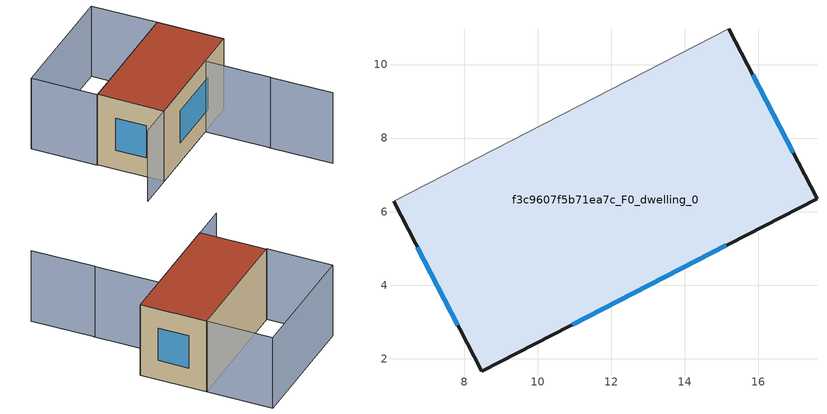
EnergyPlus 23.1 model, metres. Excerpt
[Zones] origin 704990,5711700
f3c9607f5b71ea7c_F0_dwelling_0
 floor ground (EU_floor_Construction): 15.2,10.98 17.6,6.35 8.48,1.65 6.08,6.28 z0
 wall outside (EU_wall_Construction): 6.08,6.28 8.48,1.65 17.6,6.35 15.2,10.98 z0:6
 wall adiabatic (EU_wall_Construction): 15.2,10.98 6.08,6.28 z0:6
 window (EU_Window_Construction): 16.95,7.6 15.85,9.73 / 10.94,2.92 15.13,5.08 / 6.73,5.03 7.83,2.9 z1.62:4.38
 roof outside (EU_roof_Construction): 17.6,6.35 15.2,10.98 6.08,6.28 8.48,1.65 z6
shading: 6,0.38 14.78,4.91 / 14.78,4.91 17.1,0.41 / 17.06,0.47 19.36,-3.92 / 15.2,10.98 6.05,6.26 / 6.05,6.26 3.68,10.85 / 3.68,10.85 12.84,15.57 / 12.84,15.57 15.2,10.98 z0:6
[Building]
EU S2 Campaign: North Axis=0; Terrain=City; Solar Distribution=FullExterior
[Site:Location]
London: Latitude=51.5; Longitude=-0.5; Time Zone=0; Elevation=25
[SizingPeriod:WeatherFileDays]
AnnualSizingPeriod: Begin Month=1; Begin Day of Month=1; End Month=12; End Day of Month=31; Day of Week for Start Day=Monday; Use Weather File Daylight Saving Period=No; Use Weather File Rain and Snow Indicators=No
[MATERIAL]
EU_InternalMass_Material: Roughness=MediumRough; Thickness=0.1; Conductivity=1; Density=1800; Specific Heat=900; Thermal Absorptance=0.9; Solar Absorptance=0.7; Visible Absorptance=0.7
[MATERIAL:NOMASS] Roughness=MediumRough; Thermal Absorptance=0.9; Solar Absorptance=0.7; Visible Absorptance=0.7
Name | Thermal Resistance
EU_wall_NoMass | 0.727863
EU_roof_NoMass | 0.773354
EU_floor_NoMass | 1.79329
[WINDOWMATERIAL:SIMPLEGLAZINGSYSTEM]
EU_Window_SimpleGlazing: UFactor=2.58614; Solar Heat Gain Coefficient=0.76; Visible Transmittance=0.76
[CONSTRUCTION]
EU_wall_Construction: EU_wall_NoMass
EU_roof_Construction: EU_roof_NoMass
EU_floor_Construction: EU_floor_NoMass
EU_InternalMass_Construction: EU_InternalMass_Material
EU_Window_Construction: EU_Window_SimpleGlazing
[ZONE]
f3c9607f5b71ea7c_F0_dwelling_0: Type=1; Multiplier=1; Ceiling Height=autocalculate; Volume=320.66; Floor Area=autocalculate; Part of Total Floor Area=Yes
[INTERNALMASS]
f3c9607f5b71ea7c_F0_dwelling_0_EU_InternalMass: Construction=EU_InternalMass_Construction; Zone or ZoneList=f3c9607f5b71ea7c_F0_dwelling_0; Surface Area=53.4436
[OTHEREQUIPMENT]
EU_Step8_InternalGain_f3c9607f5b71ea7c_F0_dwelling_0_f000: Fuel Type=Electricity; Zone or ZoneList or Space or SpaceList=f3c9607f5b71ea7c_F0_dwelling_0; Schedule=EU_Step8_GainSchedule_f3c9607f5b71ea7c_F0_dwelling_0_f000; Design Level Calculation Method=Watts/Area; Power per Zone Floor Area=1; Fraction Latent=0; Fraction Radiant=0; Fraction Lost=0; Carbon Dioxide Generation Rate=0; EndUse Subcategory=EU_Step8_InternalGains
[ZONEVENTILATION:DESIGNFLOWRATE]
EU_ConstantAir_f3c9607f5b71ea7c_F0_dwelling_0: Zone or ZoneList or Space or SpaceList=f3c9607f5b71ea7c_F0_dwelling_0; Schedule=EU_AlwaysOn; Design Flow Rate Calculation Method=AirChanges/Hour; Air Changes per Hour=0.484901; Ventilation Type=Natural; Fan Pressure Rise=0; Fan Total Efficiency=1; Constant Term Coefficient=1; Temperature Term Coefficient=0; Velocity Term Coefficient=0; Velocity Squared Term Coefficient=0; Minimum Indoor Temperature=-100; Maximum Indoor Temperature=100; Delta Temperature=-100; Minimum Outdoor Temperature=-100; Maximum Outdoor Temperature=100; Maximum Wind Speed=40
[HVACTEMPLATE:THERMOSTAT]
EU_HeatOnly_f3c9607f5b71ea7c_F0_dwelling_0: Constant Heating Setpoint=20; Constant Cooling Setpoint=50
[HVACTEMPLATE:ZONE:IDEALLOADSAIRSYSTEM]
f3c9607f5b71ea7c_F0_dwelling_0: Template Thermostat=EU_HeatOnly_f3c9607f5b71ea7c_F0_dwelling_0; System Availability Schedule=EU_AlwaysOn; Maximum Heating Supply Air Temperature=50; Minimum Cooling Supply Air Temperature=13; Maximum Heating Supply Air Humidity Ratio=0.0156; Minimum Cooling Supply Air Humidity Ratio=0.0077; Heating Limit=NoLimit; Cooling Limit=NoLimit; Heating Availability Schedule=EU_AlwaysOn; Cooling Availability Schedule=EU_CoolingOff; Dehumidification Control Type=ConstantSensibleHeatRatio; Cooling Sensible Heat Ratio=0.7; Dehumidification Setpoint=60; Humidification Control Type=None; Humidification Setpoint=30; Outdoor Air Method=None; Outdoor Air Flow Rate per Person=0.00944; Outdoor Air Flow Rate per Zone Floor Area=0; Outdoor Air Flow Rate per Zone=0; Demand Controlled Ventilation Type=None; Outdoor Air Economizer Type=NoEconomizer; Heat Recovery Type=None; Sensible Heat Recovery Effectiveness=0.7; Latent Heat Recovery Effectiveness=0.65
[SIZING:ZONE]
f3c9607f5b71ea7c_F0_dwelling_0: Zone Cooling Design Supply Air Temperature Input Method=SupplyAirTemperature; Zone Cooling Design Supply Air Temperature=13; Zone Heating Design Supply Air Temperature Input Method=SupplyAirTemperature; Zone Heating Design Supply Air Temperature=50; Zone Cooling Design Supply Air Humidity Ratio=0.008; Zone Heating Design Supply Air Humidity Ratio=0.008; Cooling Design Air Flow Method=DesignDay; Cooling Design Air Flow Rate=0; Cooling Minimum Air Flow per Zone Floor Area=0.000762; Cooling Minimum Air Flow=0; Cooling Minimum Air Flow Fraction=0.2; Heating Design Air Flow Method=DesignDay; Heating Design Air Flow Rate=0; Heating Maximum Air Flow per Zone Floor Area=0.002032; Heating Maximum Air Flow=0.141576; Heating Maximum Air Flow Fraction=0.3; Account for Dedicated Outdoor Air System=No; Dedicated Outdoor Air System Control Strategy=NeutralSupplyAir; Dedicated Outdoor Air Low Setpoint Temperature for Design=autosize; Dedicated Outdoor Air High Setpoint Temperature for Design=autosize; Zone Load Sizing Method=Sensible Load Only No Latent Load; Zone Latent Cooling Design Supply Air Humidity Ratio Input Method=HumidityRatioDifference; Zone Cooling Design Supply Air Humidity Ratio Difference=0.005; Zone Latent Heating Design Supply Air Humidity Ratio Input Method=HumidityRatioDifference; Zone Humidification Design Supply Air Humidity Ratio Difference=0.005
[SCHEDULE:CONSTANT]
Name | Hourly Value
EU_AlwaysOn | 1
EU_CoolingOff | 0
[SCHEDULE:FILE]
EU_Step8_GainSchedule_f3c9607f5b71ea7c_F0_dwelling_0_f000: File=../../schedules/f3c9607f5b71ea7c/f3c9607f5b71ea7c_F0_dwelling_0_f000_gain.csv; Column Number=1; Rows to Skip at Top=0; Number of Hours of Data=8760; Column Separator=Comma; Interpolate to Timestep=No; Minutes per Item=60; Adjust Schedule for Daylight Savings=Yes
